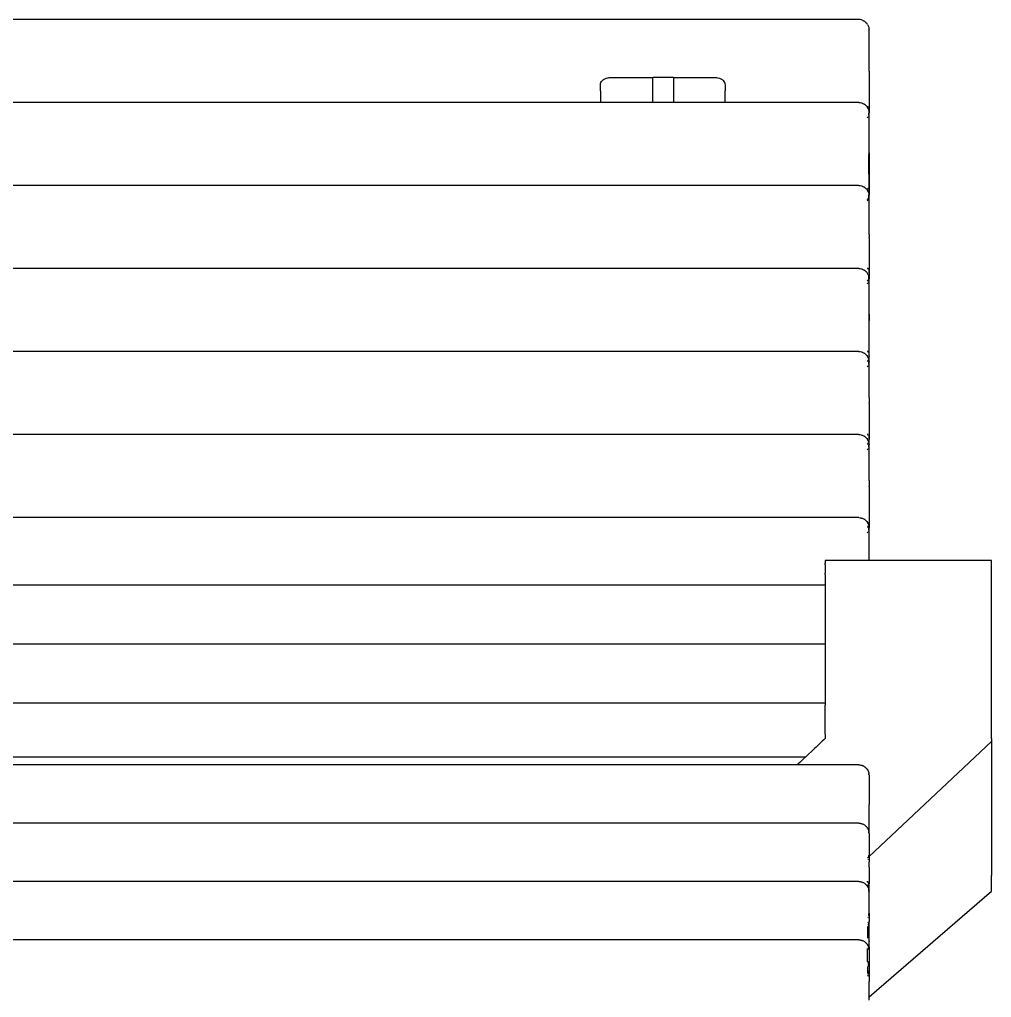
# Model space of a CAD drawing. Header units: inches. Extents: x 15 to 4613, y 7 to 3258.
# Drawn here: x 2853.2 to 3320.6, y 2152.5 to 2622.6 of the extents above; entities that cross this region are included whole.
import ezdxf

# ---------------------------------------------------------------- set-up
doc = ezdxf.new("R2010")
doc.units = ezdxf.units.IN
doc.header["$MEASUREMENT"] = 0

msp = doc.modelspace()

# ---------------------------------------------------------------- linework, layer by layer
for p, q in [((3256.73, 2622.61), (2666.73, 2622.61)), ((3257.42, 2622.58), (3256.73, 2622.61)), ((3258.08, 2622.43), (3257.42, 2622.58)), ((3258.69, 2622.2), (3258.08, 2622.43)), ((3258.69, 2622.2), (3259.04, 2622.04)), ((3259.67, 2621.67), (3259.04, 2622.04)), ((3260.18, 2621.22), (3259.67, 2621.67)), ((3260.18, 2621.22), (3260.57, 2620.8)), ((3260.99, 2620.23), (3260.57, 2620.8)), ((3260.99, 2620.23), (3261.26, 2619.65)), ((3261.26, 2619.61), (3261.26, 2619.65)), ((3261.26, 2619.61), (3261.28, 2619.56)), ((3261.28, 2619.56), (3261.54, 2618.99)), ((3261.54, 2618.99), (3261.68, 2618.13)), ((3261.68, 2618.13), (3261.73, 2617.63)), ((3261.73, 2597.98), (3261.73, 2617.63)), ((3261.71, 2597.83), (3261.73, 2597.98)), ((3261.71, 2597.83), (3261.73, 2597.67)), ((3261.73, 2597.67), (3261.73, 2578.34)), ((3132.5, 2591.27), (3132.56, 2591.81)), ((3132.5, 2588.42), (3132.5, 2591.27)), ((3132.56, 2591.81), (3132.75, 2592.35)), ((3132.75, 2592.35), (3133.05, 2592.86)), ((3133.05, 2592.86), (3133.46, 2593.33)), ((3133.46, 2593.33), (3133.97, 2593.75)), ((3133.97, 2593.75), (3134.58, 2594.11)), ((3134.58, 2594.11), (3135.23, 2594.39)), ((3135.23, 2594.39), (3135.96, 2594.6)), ((3135.96, 2594.6), (3136.22, 2594.65)), ((3136.22, 2594.65), (3136.72, 2594.73)), ((3136.72, 2594.73), (3137.5, 2594.77)), ((3137.5, 2594.77), (3157.7, 2594.77)), ((3167.7, 2594.77), (3157.7, 2594.77)), ((3157.7, 2591.92), (3157.7, 2594.77)), ((3157.7, 2585.51), (3157.7, 2591.92)), ((3167.7, 2594.77), (3187.5, 2594.77)), ((3167.7, 2594.77), (3167.7, 2591.92)), ((3167.7, 2591.92), (3167.7, 2585.51)), ((3187.5, 2594.77), (3188.28, 2594.73)), ((3188.28, 2594.73), (3188.78, 2594.65)), ((3188.78, 2594.65), (3189.05, 2594.6)), ((3189.05, 2594.6), (3189.77, 2594.39)), ((3189.77, 2594.39), (3190.42, 2594.11)), ((3190.42, 2594.11), (3191.04, 2593.75)), ((3191.04, 2593.75), (3191.55, 2593.33)), ((3191.55, 2593.33), (3191.96, 2592.86)), ((3191.96, 2592.86), (3192.26, 2592.35)), ((3192.26, 2592.35), (3192.44, 2591.81)), ((3192.44, 2591.81), (3192.5, 2591.27)), ((3192.5, 2591.27), (3192.5, 2588.42)), ((3132.5, 2588.42), (3132.5, 2582.72)), ((3157.7, 2584.53), (3157.7, 2585.51)), ((3167.7, 2585.51), (3167.7, 2584.53)), ((3192.5, 2582.72), (3192.5, 2588.42)), ((3132.5, 2582.72), (2790.55, 2582.72)), ((3157.7, 2582.73), (3132.5, 2582.72)), ((3157.7, 2583.38), (3157.7, 2584.53)), ((3157.7, 2582.73), (3157.7, 2583.38)), ((3167.7, 2582.72), (3157.7, 2582.73)), ((3167.7, 2584.53), (3167.7, 2583.38)), ((3167.7, 2583.38), (3167.7, 2582.72)), ((3192.5, 2582.72), (3167.7, 2582.72)), ((3256.73, 2582.72), (3192.5, 2582.72)), ((3256.73, 2582.72), (3257.44, 2582.68)), ((3257.44, 2582.68), (3258.08, 2582.54)), ((3258.08, 2582.54), (3258.13, 2582.52)), ((3258.13, 2582.52), (3258.69, 2582.31)), ((3258.69, 2582.31), (3258.8, 2582.26)), ((3259.04, 2582.15), (3258.8, 2582.26)), ((3259.04, 2582.15), (3259.43, 2581.92)), ((3259.67, 2581.78), (3259.43, 2581.92)), ((3259.67, 2581.78), (3260, 2581.49)), ((3260, 2581.49), (3260.18, 2581.33)), ((3260.5, 2580.97), (3260.18, 2581.33)), ((3260.57, 2580.9), (3260.5, 2580.97)), ((3260.57, 2580.9), (3260.93, 2580.42)), ((3260.99, 2580.94), (3260.93, 2581.02)), ((3260.99, 2580.94), (3261.26, 2580.36)), ((3260.99, 2580.34), (3260.93, 2580.42)), ((3260.99, 2580.34), (3261.03, 2580.26)), ((3261.19, 2579.91), (3261.03, 2580.26)), ((3261.26, 2579.75), (3261.19, 2579.91)), ((3261.26, 2580.32), (3261.26, 2580.36)), ((3261.26, 2579.75), (3261.27, 2579.71)), ((3261.27, 2579.71), (3261.28, 2579.67)), ((3261.28, 2579.67), (3261.52, 2579.13)), ((3261.54, 2579.7), (3261.52, 2579.73)), ((3261.52, 2579.13), (3261.54, 2579.1)), ((3261.52, 2576.64), (3261.54, 2576.66)), ((3261.54, 2579.7), (3261.68, 2578.85)), ((3261.54, 2579.1), (3261.68, 2578.24)), ((3261.54, 2576.66), (3261.68, 2577.52)), ((3261.68, 2578.85), (3261.73, 2578.34)), ((3261.68, 2578.24), (3261.71, 2577.88)), ((3261.68, 2577.52), (3261.71, 2577.88)), ((3261.71, 2577.88), (3261.73, 2578.03)), ((3261.71, 2577.88), (3261.73, 2577.73)), ((3261.73, 2578.34), (3261.73, 2578.03)), ((3261.73, 2558.69), (3261.73, 2577.73)), ((3260.99, 2575.43), (3260.93, 2575.36)), ((3260.99, 2575.43), (3261.22, 2575.96)), ((3261.26, 2576.01), (3261.22, 2575.96)), ((3261.26, 2576.05), (3261.26, 2576.01)), ((3261.7, 2558.39), (3261.68, 2558.28)), ((3261.68, 2558.28), (3261.68, 2558.24)), ((3261.68, 2558.24), (3261.68, 2558.19)), ((3261.68, 2558.19), (3261.7, 2558.08)), ((3261.68, 2557.88), (3261.7, 2558.08)), ((3261.68, 2557.59), (3261.68, 2557.88)), ((3261.68, 2557.59), (3261.68, 2557.27)), ((3261.73, 2539.05), (3261.68, 2557.27)), ((3261.71, 2558.54), (3261.7, 2558.39)), ((3261.7, 2558.39), (3261.71, 2558.24)), ((3261.7, 2558.08), (3261.71, 2558.24)), ((3261.7, 2558.08), (3261.71, 2557.93)), ((3261.71, 2558.54), (3261.73, 2558.69)), ((3261.71, 2558.54), (3261.73, 2558.39)), ((3261.71, 2558.24), (3261.73, 2558.39)), ((3261.71, 2558.24), (3261.73, 2558.09)), ((3261.71, 2557.93), (3261.73, 2558.09)), ((3261.71, 2557.93), (3261.73, 2557.78)), ((3261.73, 2557.78), (3261.73, 2539.05)), ((3256.73, 2542.82), (2666.73, 2542.82)), ((3256.73, 2542.82), (3257.44, 2542.78)), ((3257.44, 2542.78), (3258.08, 2542.64)), ((3258.08, 2542.64), (3258.13, 2542.62)), ((3258.13, 2542.62), (3258.69, 2542.4)), ((3258.69, 2542.4), (3258.8, 2542.35)), ((3259.04, 2542.24), (3258.8, 2542.35)), ((3259.04, 2542.24), (3259.43, 2542.01)), ((3259.67, 2541.87), (3259.43, 2542.01)), ((3259.67, 2541.87), (3260, 2541.58)), ((3260, 2541.58), (3260.18, 2541.42)), ((3260.5, 2541.07), (3260.18, 2541.42)), ((3260.57, 2541), (3260.5, 2541.07)), ((3260.57, 2541), (3260.93, 2540.51)), ((3260.99, 2541.65), (3260.93, 2541.73)), ((3260.99, 2540.43), (3260.93, 2540.51)), ((3260.99, 2541.65), (3261.26, 2541.07)), ((3261.26, 2539.85), (3260.99, 2540.43)), ((3261.26, 2541.03), (3261.26, 2541.07)), ((3261.26, 2539.85), (3261.27, 2539.81)), ((3261.27, 2539.81), (3261.28, 2539.76)), ((3261.28, 2539.76), (3261.52, 2539.22)), ((3261.54, 2540.42), (3261.52, 2540.44)), ((3261.52, 2539.22), (3261.54, 2539.19)), ((3261.54, 2540.42), (3261.68, 2539.56)), ((3261.54, 2539.19), (3261.68, 2538.34)), ((3261.68, 2539.56), (3261.73, 2539.05)), ((3261.68, 2538.34), (3261.73, 2538.74)), ((3261.73, 2539.05), (3261.73, 2538.74)), ((3261.73, 2538.74), (3261.73, 2538.14)), ((3260.99, 2536.14), (3260.93, 2536.07)), ((3260.99, 2535.53), (3260.93, 2535.45)), ((3260.99, 2536.14), (3261.03, 2536.21)), ((3260.99, 2535.53), (3261.22, 2536.07)), ((3261.03, 2536.21), (3261.16, 2536.54)), ((3261.16, 2536.54), (3261.19, 2536.57)), ((3261.19, 2536.57), (3261.22, 2536.67)), ((3261.26, 2536.72), (3261.22, 2536.67)), ((3261.26, 2536.11), (3261.22, 2536.07)), ((3261.26, 2536.76), (3261.26, 2536.72)), ((3261.26, 2536.15), (3261.26, 2536.11)), ((3261.52, 2537.35), (3261.54, 2537.38)), ((3261.54, 2536.77), (3261.52, 2536.74)), ((3261.54, 2537.38), (3261.68, 2538.23)), ((3261.54, 2536.77), (3261.68, 2537.63)), ((3261.68, 2538.28), (3261.68, 2538.34)), ((3261.68, 2538.23), (3261.68, 2538.28)), ((3261.68, 2538.23), (3261.71, 2537.98)), ((3261.68, 2537.63), (3261.71, 2537.98)), ((3261.71, 2537.98), (3261.73, 2538.14)), ((3261.73, 2537.83), (3261.71, 2537.98)), ((3261.73, 2519.4), (3261.73, 2537.83)), ((3261.71, 2519.25), (3261.73, 2519.4)), ((3261.71, 2519.25), (3261.73, 2519.1)), ((3261.71, 2518.03), (3261.73, 2518.18)), ((3261.73, 2517.88), (3261.71, 2518.03)), ((3261.73, 2519.1), (3261.73, 2518.18)), ((3261.73, 2517.88), (3261.73, 2500.56)), ((3256.73, 2502.91), (2666.73, 2502.91)), ((3256.73, 2502.91), (3257.42, 2502.88)), ((3257.42, 2502.88), (3258.08, 2502.73)), ((3258.08, 2502.73), (3258.13, 2502.71)), ((3258.13, 2502.71), (3258.69, 2502.5)), ((3258.69, 2502.5), (3258.8, 2502.45)), ((3259.04, 2502.34), (3258.8, 2502.45)), ((3259.04, 2502.34), (3259.43, 2502.11)), ((3259.67, 2501.97), (3259.43, 2502.11)), ((3259.67, 2501.97), (3260, 2501.68)), ((3260, 2501.68), (3260.18, 2501.52)), ((3260.5, 2501.16), (3260.18, 2501.52)), ((3260.57, 2501.1), (3260.5, 2501.16)), ((3260.57, 2501.1), (3260.93, 2500.61)), ((3260.93, 2503.23), (3260.99, 2503.16)), ((3260.99, 2503.16), (3261.26, 2502.55)), ((3261.26, 2502.55), (3261.27, 2502.53)), ((3261.52, 2501.95), (3261.54, 2501.92)), ((3261.54, 2501.92), (3261.68, 2501.07)), ((3261.68, 2501.07), (3261.73, 2500.56)), ((3260.99, 2500.53), (3260.93, 2500.61)), ((3260.99, 2496.85), (3260.93, 2496.78)), ((3261.26, 2499.95), (3260.99, 2500.53)), ((3260.99, 2496.85), (3261.22, 2497.38)), ((3260.99, 2495.63), (3261.22, 2496.16)), ((3261.26, 2497.43), (3261.22, 2497.38)), ((3261.26, 2496.21), (3261.22, 2496.16)), ((3261.26, 2499.95), (3261.27, 2499.9)), ((3261.26, 2497.47), (3261.26, 2497.43)), ((3261.26, 2496.25), (3261.26, 2496.21)), ((3261.27, 2499.9), (3261.52, 2499.32)), ((3261.52, 2499.32), (3261.54, 2499.29)), ((3261.52, 2498.06), (3261.54, 2498.09)), ((3261.54, 2496.87), (3261.52, 2496.84)), ((3261.54, 2499.29), (3261.62, 2498.77)), ((3261.54, 2498.09), (3261.62, 2498.61)), ((3261.54, 2496.87), (3261.68, 2497.72)), ((3261.6, 2498.68), (3261.62, 2498.77)), ((3261.6, 2498.68), (3261.62, 2498.61)), ((3261.62, 2498.77), (3261.68, 2498.95)), ((3261.62, 2498.77), (3261.68, 2498.43)), ((3261.68, 2498.95), (3261.73, 2499.45)), ((3261.68, 2498.43), (3261.71, 2498.08)), ((3261.68, 2497.72), (3261.71, 2498.08)), ((3261.71, 2498.08), (3261.73, 2498.23)), ((3261.71, 2498.08), (3261.73, 2497.92)), ((3261.73, 2500.56), (3261.73, 2499.45)), ((3261.73, 2499.45), (3261.73, 2498.23)), ((3261.73, 2478.28), (3261.73, 2498.23)), ((3261.73, 2480.91), (3261.73, 2497.92)), ((3260.99, 2495.63), (3260.93, 2495.55)), ((3261.73, 2480.91), (3261.71, 2480.76)), ((3261.71, 2480.76), (3261.73, 2480.61)), ((3261.71, 2478.13), (3261.73, 2478.28)), ((3261.71, 2478.13), (3261.73, 2477.97)), ((3261.73, 2480.61), (3261.73, 2478.28)), ((3261.73, 2460.96), (3261.73, 2477.97)), ((3260.93, 2463.33), (3260.99, 2463.26)), ((3260.99, 2463.26), (3261.26, 2462.65)), ((3256.73, 2463.01), (2666.73, 2463.01)), ((3256.73, 2463.01), (3257.44, 2462.97)), ((3257.44, 2462.97), (3258.08, 2462.83)), ((3258.08, 2462.83), (3258.13, 2462.81)), ((3258.13, 2462.81), (3258.69, 2462.59)), ((3258.69, 2462.59), (3258.8, 2462.54)), ((3259.04, 2462.43), (3258.8, 2462.54)), ((3259.04, 2462.43), (3259.43, 2462.2)), ((3259.67, 2462.06), (3259.43, 2462.2)), ((3259.67, 2462.06), (3260, 2461.77)), ((3260, 2461.77), (3260.18, 2461.61)), ((3260.5, 2461.26), (3260.18, 2461.61)), ((3260.57, 2461.19), (3260.5, 2461.26)), ((3260.57, 2461.19), (3260.93, 2460.7)), ((3260.99, 2460.62), (3260.93, 2460.7)), ((3261.26, 2460.04), (3260.99, 2460.62)), ((3261.26, 2458.95), (3260.99, 2458.36)), ((3261.26, 2462.65), (3261.27, 2462.63)), ((3261.26, 2460.04), (3261.27, 2460)), ((3261.26, 2458.95), (3261.27, 2458.99)), ((3261.27, 2460), (3261.52, 2459.41)), ((3261.52, 2462.05), (3261.54, 2462.02)), ((3261.52, 2459.57), (3261.54, 2459.6)), ((3261.52, 2459.41), (3261.54, 2459.39)), ((3261.54, 2462.02), (3261.68, 2461.16)), ((3261.54, 2459.6), (3261.68, 2460.46)), ((3261.54, 2459.39), (3261.68, 2458.53)), ((3261.68, 2461.16), (3261.71, 2460.81)), ((3261.71, 2460.81), (3261.68, 2460.46)), ((3261.73, 2460.96), (3261.71, 2460.81)), ((3261.71, 2460.81), (3261.73, 2460.65)), ((3261.73, 2458.33), (3261.73, 2460.65)), ((3260.99, 2458.36), (3260.93, 2458.28)), ((3260.99, 2455.72), (3260.93, 2455.64)), ((3260.99, 2455.72), (3261.22, 2456.26)), ((3261.26, 2456.31), (3261.22, 2456.26)), ((3261.26, 2456.34), (3261.26, 2456.31)), ((3261.54, 2456.96), (3261.52, 2456.93)), ((3261.54, 2456.96), (3261.68, 2457.82)), ((3261.68, 2458.53), (3261.71, 2458.17)), ((3261.68, 2457.82), (3261.71, 2458.17)), ((3261.71, 2458.17), (3261.73, 2458.33)), ((3261.71, 2458.17), (3261.73, 2458.02)), ((3261.73, 2441.01), (3261.73, 2458.02)), ((3261.71, 2440.86), (3261.73, 2441.01)), ((3261.71, 2440.86), (3261.73, 2440.7)), ((3261.73, 2440.7), (3261.73, 2438.37)), ((3261.71, 2438.22), (3261.73, 2438.37)), ((3261.73, 2438.07), (3261.71, 2438.22)), ((3261.73, 2438.07), (3261.73, 2421.06)), ((3256.73, 2423.1), (2666.73, 2423.1)), ((3256.73, 2423.1), (3257.42, 2423.07)), ((3257.42, 2423.07), (3258.08, 2422.92)), ((3258.08, 2422.92), (3258.13, 2422.9)), ((3258.13, 2422.9), (3258.69, 2422.69)), ((3258.69, 2422.69), (3258.8, 2422.64)), ((3259.04, 2422.53), (3258.8, 2422.64)), ((3259.04, 2422.53), (3259.43, 2422.3)), ((3259.67, 2422.16), (3259.43, 2422.3)), ((3259.67, 2422.16), (3260, 2421.87)), ((3260, 2421.87), (3260.18, 2421.71)), ((3260.5, 2421.35), (3260.18, 2421.71)), ((3260.57, 2421.29), (3260.5, 2421.35)), ((3260.57, 2421.29), (3260.93, 2420.8)), ((3260.93, 2423.42), (3260.99, 2423.35)), ((3260.99, 2423.35), (3261.26, 2422.74)), ((3261.26, 2422.74), (3261.27, 2422.72)), ((3261.52, 2422.14), (3261.54, 2422.12)), ((3261.54, 2422.12), (3261.68, 2421.26)), ((3261.68, 2421.26), (3261.71, 2420.9)), ((3261.73, 2421.06), (3261.71, 2420.9)), ((3260.99, 2420.72), (3260.93, 2420.8)), ((3260.99, 2418.45), (3260.93, 2418.37)), ((3261.26, 2420.14), (3260.99, 2420.72)), ((3261.26, 2419.05), (3260.99, 2418.45)), ((3260.99, 2415.82), (3261.22, 2416.35)), ((3261.26, 2416.4), (3261.22, 2416.35)), ((3261.26, 2420.14), (3261.27, 2420.09)), ((3261.26, 2419.05), (3261.27, 2419.09)), ((3261.26, 2416.44), (3261.26, 2416.4)), ((3261.27, 2420.09), (3261.52, 2419.51)), ((3261.52, 2419.66), (3261.54, 2419.69)), ((3261.52, 2419.51), (3261.54, 2419.48)), ((3261.54, 2417.06), (3261.52, 2417.03)), ((3261.54, 2419.69), (3261.68, 2420.56)), ((3261.54, 2419.48), (3261.68, 2418.62)), ((3261.54, 2417.06), (3261.68, 2417.92)), ((3261.71, 2420.9), (3261.68, 2420.56)), ((3261.68, 2418.62), (3261.71, 2418.27)), ((3261.68, 2417.92), (3261.71, 2418.27)), ((3261.71, 2420.9), (3261.73, 2420.75)), ((3261.71, 2418.27), (3261.73, 2418.42)), ((3261.71, 2418.27), (3261.73, 2418.11)), ((3261.73, 2418.42), (3261.73, 2420.75)), ((3261.73, 2401.1), (3261.73, 2418.11)), ((3260.99, 2415.82), (3260.93, 2415.74)), ((3261.71, 2400.95), (3261.73, 2401.1)), ((3261.71, 2400.95), (3261.73, 2400.8)), ((3261.71, 2398.32), (3261.73, 2398.47)), ((3261.73, 2398.16), (3261.71, 2398.32)), ((3261.73, 2400.8), (3261.73, 2398.47)), ((3261.73, 2398.16), (3261.73, 2381.15)), ((3256.73, 2383.19), (2666.73, 2383.19)), ((3256.73, 2383.19), (3257.42, 2383.16)), ((3257.42, 2383.16), (3258.08, 2383.02)), ((3258.08, 2383.02), (3258.13, 2383)), ((3258.13, 2383), (3258.69, 2382.79)), ((3258.69, 2382.79), (3258.8, 2382.73)), ((3259.04, 2382.62), (3258.8, 2382.73)), ((3259.04, 2382.62), (3259.43, 2382.39)), ((3259.67, 2382.25), (3259.43, 2382.39)), ((3259.67, 2382.25), (3260, 2381.96)), ((3260, 2381.96), (3260.18, 2381.8)), ((3260.5, 2381.45), (3260.18, 2381.8)), ((3260.57, 2381.38), (3260.5, 2381.45)), ((3260.57, 2381.38), (3260.93, 2380.89)), ((3260.99, 2380.81), (3260.93, 2380.89)), ((3261.26, 2380.23), (3260.99, 2380.81)), ((3261.26, 2379.14), (3260.99, 2378.55)), ((3261.26, 2380.23), (3261.26, 2380.19)), ((3261.26, 2380.19), (3261.52, 2379.6)), ((3261.26, 2379.14), (3261.27, 2379.18)), ((3261.52, 2379.76), (3261.54, 2379.79)), ((3261.52, 2379.6), (3261.54, 2379.58)), ((3261.54, 2379.79), (3261.68, 2380.65)), ((3261.54, 2379.58), (3261.68, 2378.72)), ((3261.73, 2381.15), (3261.68, 2380.65)), ((3261.68, 2378.72), (3261.71, 2378.36)), ((3261.73, 2381.15), (3261.73, 2378.52)), ((3260.99, 2378.55), (3260.93, 2378.47)), ((3260.99, 2375.92), (3260.93, 2375.83)), ((3260.99, 2375.92), (3261.22, 2376.45)), ((3261.26, 2376.5), (3261.22, 2376.45)), ((3261.26, 2376.53), (3261.26, 2376.5)), ((3261.54, 2377.15), (3261.52, 2377.12)), ((3261.54, 2377.15), (3261.68, 2378.01)), ((3261.68, 2378.01), (3261.71, 2378.36)), ((3261.71, 2378.36), (3261.73, 2378.52)), ((3261.71, 2378.36), (3261.73, 2378.21)), ((3261.73, 2362.58), (3261.73, 2378.21)), ((3256.73, 2362.58), (3240.57, 2362.58)), ((3240.57, 2362.58), (3240.57, 2361.77)), ((3240.57, 2361.77), (3240.57, 2361.22)), ((3240.57, 2360.62), (3240.57, 2361.22)), ((3240.57, 2360.62), (3240.57, 2359.97)), ((3240.57, 2359.97), (3240.57, 2359.81)), ((3257.44, 2362.58), (3256.73, 2362.58)), ((3258.13, 2362.58), (3257.44, 2362.58)), ((3258.8, 2362.58), (3258.13, 2362.58)), ((3259.43, 2362.58), (3258.8, 2362.58)), ((3260, 2362.58), (3259.43, 2362.58)), ((3260.5, 2362.58), (3260, 2362.58)), ((3260.93, 2362.58), (3260.5, 2362.58)), ((3261.27, 2362.58), (3260.93, 2362.58)), ((3261.52, 2362.58), (3261.27, 2362.58)), ((3261.68, 2362.58), (3261.52, 2362.58)), ((3261.73, 2362.58), (3261.68, 2362.58)), ((3320.57, 2362.58), (3261.73, 2362.58)), ((3320.57, 2359.81), (3320.57, 2362.58)), ((3240.57, 2359.81), (3240.57, 2359.28)), ((3240.57, 2359.28), (3240.57, 2358.58)), ((3240.57, 2358.58), (3240.57, 2357.86)), ((3240.57, 2357.86), (3240.57, 2357.16)), ((3240.57, 2357.16), (3240.57, 2356.47)), ((3240.57, 2355.83), (3240.57, 2356.47)), ((3240.57, 2355.83), (3240.57, 2355.23)), ((3240.57, 2355.23), (3240.57, 2354.69)), ((3320.57, 2293.01), (3320.57, 2359.81)), ((3240.57, 2350.68), (2666.73, 2350.68)), ((3240.57, 2354.69), (3240.57, 2350.68)), ((3240.57, 2350.68), (3240.57, 2350.53)), ((3240.57, 2350.53), (3240.57, 2350.31)), ((3240.57, 2350.31), (3240.57, 2349.99)), ((3240.57, 2349.99), (3240.57, 2335.8)), ((3240.57, 2335.8), (3240.57, 2335.4)), ((3240.57, 2335.4), (3240.57, 2334.92)), ((3240.57, 2334.92), (3240.57, 2334.36)), ((3240.57, 2334.36), (3240.57, 2333.75)), ((3240.57, 2333.75), (3240.57, 2333.09)), ((3240.57, 2333.09), (3240.57, 2332.4)), ((3240.57, 2332.4), (3240.57, 2331.69)), ((3240.57, 2331.69), (3240.57, 2330.98)), ((3240.57, 2330.98), (3240.57, 2330.28)), ((3240.57, 2330.28), (3240.57, 2329.6)), ((3240.57, 2329.6), (3240.57, 2328.96)), ((3240.57, 2328.96), (3240.57, 2322.3)), ((3240.57, 2322.3), (2666.73, 2322.3)), ((3240.57, 2322.3), (3240.57, 2322.16)), ((3240.57, 2322.16), (3240.57, 2321.93)), ((3240.57, 2321.93), (3240.57, 2321.62)), ((3240.57, 2321.62), (3240.57, 2307.43)), ((3240.57, 2307.43), (3240.57, 2307.02)), ((3240.57, 2307.02), (3240.57, 2306.54)), ((3240.57, 2306.54), (3240.57, 2305.99)), ((3240.57, 2305.99), (3240.57, 2305.37)), ((3240.57, 2305.37), (3240.57, 2304.72)), ((3240.57, 2304.72), (3240.57, 2304.03)), ((3240.57, 2304.03), (3240.57, 2303.32)), ((3240.57, 2303.32), (3240.57, 2302.6)), ((3240.57, 2302.6), (3240.57, 2301.9)), ((3240.57, 2301.9), (3240.57, 2301.22)), ((3240.57, 2301.22), (3240.57, 2300.58)), ((3240.57, 2300.58), (3240.57, 2293.93)), ((3240.57, 2293.93), (2666.73, 2293.93)), ((3240.57, 2293.93), (3240.57, 2293.78)), ((3240.57, 2293.78), (3240.57, 2293.56)), ((3240.57, 2293.56), (3240.57, 2293.24)), ((3240.57, 2293.24), (3240.57, 2293.01)), ((3240.57, 2279.05), (3240.57, 2293.01)), ((3320.57, 2276.94), (3320.57, 2293.01)), ((3239.2, 2275.65), (3238.44, 2274.94)), ((3239.93, 2276.34), (3239.2, 2275.65)), ((3240.57, 2276.94), (3239.93, 2276.34)), ((3240.57, 2279.05), (3240.57, 2278.65)), ((3240.57, 2278.65), (3240.57, 2278.16)), ((3240.57, 2278.16), (3240.57, 2277.61)), ((3240.57, 2277.61), (3240.57, 2277)), ((3240.57, 2277), (3240.57, 2276.94)), ((3320.57, 2275.57), (3261.73, 2220.28)), ((3320.57, 2276.94), (3320.57, 2275.57)), ((3320.57, 2275.57), (3320.57, 2211.11)), ((3235.53, 2272.21), (3231.16, 2268.1)), ((3236.22, 2272.85), (3235.53, 2272.21)), ((3236.94, 2273.52), (3236.22, 2272.85)), ((3237.68, 2274.23), (3236.94, 2273.52)), ((3238.44, 2274.94), (3237.68, 2274.23)), ((3231.16, 2268.1), (2666.73, 2268.1)), ((3229.01, 2266.08), (3228.37, 2265.47)), ((3229.59, 2266.62), (3229.01, 2266.08)), ((3230.09, 2267.09), (3229.59, 2266.62)), ((3230.5, 2267.48), (3230.09, 2267.09)), ((3230.82, 2267.78), (3230.5, 2267.48)), ((3231.04, 2267.99), (3230.82, 2267.78)), ((3231.16, 2268.1), (3231.04, 2267.99)), ((3227.18, 2264.36), (2666.73, 2264.36)), ((3227.67, 2264.82), (3227.18, 2264.36)), ((3256.73, 2264.36), (3227.18, 2264.36)), ((3228.37, 2265.47), (3227.67, 2264.82)), ((3256.73, 2264.36), (3257.27, 2264.32)), ((3257.27, 2264.32), (3257.79, 2264.24)), ((3257.79, 2264.24), (3258.27, 2264.12)), ((3258.27, 2264.12), (3258.69, 2263.94)), ((3259.23, 2263.67), (3258.69, 2263.94)), ((3259.23, 2263.67), (3259.67, 2263.41)), ((3259.67, 2263.41), (3259.99, 2263.1)), ((3260.18, 2262.92), (3259.99, 2263.1)), ((3260.18, 2262.92), (3260.57, 2262.56)), ((3260.57, 2262.56), (3260.8, 2262.17)), ((3260.8, 2262.17), (3260.99, 2261.9)), ((3260.99, 2261.9), (3261.26, 2261.47)), ((3261.26, 2261.47), (3261.54, 2260.68)), ((3261.54, 2260.68), (3261.52, 2260.58)), ((3261.53, 2260.54), (3261.52, 2260.58)), ((3261.59, 2260.33), (3261.53, 2260.54)), ((3261.59, 2260.33), (3261.68, 2259.98)), ((3261.68, 2259.72), (3261.68, 2259.98)), ((3261.68, 2259.72), (3261.73, 2259.36)), ((3261.73, 2259.36), (3261.73, 2245.33)), ((3261.73, 2235.13), (3261.73, 2245.33)), ((3256.73, 2236.3), (2666.73, 2236.3)), ((3256.73, 2236.3), (3257.27, 2236.27)), ((3257.27, 2236.27), (3257.44, 2236.25)), ((3257.44, 2236.25), (3257.79, 2236.19)), ((3257.79, 2236.19), (3258.13, 2236.1)), ((3258.27, 2236.06), (3258.13, 2236.1)), ((3258.27, 2236.06), (3258.69, 2235.89)), ((3258.69, 2235.89), (3258.8, 2235.83)), ((3259.23, 2235.62), (3258.8, 2235.83)), ((3259.23, 2235.62), (3259.43, 2235.5)), ((3259.67, 2235.35), (3259.43, 2235.5)), ((3259.67, 2235.35), (3259.99, 2235.05)), ((3260.18, 2234.87), (3259.99, 2235.05)), ((3260.18, 2234.87), (3260.5, 2234.57)), ((3260.57, 2234.51), (3260.5, 2234.57)), ((3260.57, 2234.51), (3260.8, 2234.12)), ((3260.8, 2234.12), (3260.93, 2233.95)), ((3260.93, 2233.95), (3260.95, 2233.89)), ((3260.95, 2233.89), (3260.99, 2233.85)), ((3260.99, 2233.85), (3261.01, 2233.79)), ((3261.01, 2233.79), (3261.11, 2233.66)), ((3261.11, 2233.66), (3261.26, 2233.42)), ((3261.26, 2233.42), (3261.27, 2233.37)), ((3261.27, 2233.37), (3261.54, 2232.63)), ((3261.73, 2231.31), (3261.73, 2235.13)), ((3261.54, 2232.63), (3261.52, 2232.53)), ((3261.53, 2232.49), (3261.52, 2232.53)), ((3261.59, 2232.27), (3261.53, 2232.49)), ((3261.59, 2232.27), (3261.68, 2231.92)), ((3261.68, 2231.67), (3261.68, 2231.92)), ((3261.68, 2231.67), (3261.73, 2231.31)), ((3261.73, 2231.31), (3261.73, 2221.64)), ((3261.14, 2219.72), (3260.97, 2219.56)), ((3261.26, 2218.99), (3261.11, 2218.75)), ((3261.27, 2219.85), (3261.14, 2219.72)), ((3261.26, 2218.99), (3261.27, 2219.04)), ((3261.59, 2220.14), (3261.52, 2220.09)), ((3261.52, 2219.88), (3261.53, 2219.92)), ((3261.52, 2219.88), (3261.54, 2219.78)), ((3261.52, 2219.74), (3261.54, 2219.78)), ((3261.53, 2219.92), (3261.59, 2220.14)), ((3261.59, 2220.14), (3261.61, 2220.17)), ((3261.61, 2220.17), (3261.68, 2220.49)), ((3261.68, 2220.23), (3261.61, 2220.17)), ((3261.73, 2221.1), (3261.68, 2220.74)), ((3261.68, 2220.49), (3261.68, 2220.74)), ((3261.73, 2220.28), (3261.68, 2220.23)), ((3261.73, 2221.64), (3261.73, 2221.1)), ((3261.73, 2221.1), (3261.73, 2220.28)), ((3261.73, 2220.28), (3261.73, 2217.65)), ((3261.71, 2217.46), (3261.73, 2217.65)), ((3261.73, 2217.28), (3261.71, 2217.46)), ((3261.73, 2215.23), (3261.73, 2217.28)), ((3261.73, 2215.23), (3261.73, 2211.11)), ((3261.73, 2211.11), (3261.73, 2208.07)), ((3320.57, 2203.54), (3320.57, 2211.11)), ((3256.73, 2208.25), (2666.73, 2208.25)), ((3256.73, 2208.25), (3257.27, 2208.22)), ((3257.27, 2208.22), (3257.44, 2208.19)), ((3257.44, 2208.19), (3257.79, 2208.14)), ((3257.79, 2208.14), (3258.13, 2208.05)), ((3258.27, 2208.01), (3258.13, 2208.05)), ((3258.27, 2208.01), (3258.69, 2207.84)), ((3258.69, 2207.84), (3258.8, 2207.78)), ((3259.23, 2207.57), (3258.8, 2207.78)), ((3259.23, 2207.57), (3259.43, 2207.44)), ((3259.67, 2207.3), (3259.43, 2207.44)), ((3259.67, 2207.3), (3260, 2206.99)), ((3260.18, 2206.82), (3260, 2206.99)), ((3260.18, 2206.82), (3260.5, 2206.52)), ((3260.57, 2206.46), (3260.5, 2206.52)), ((3260.57, 2206.46), (3260.8, 2206.07)), ((3260.8, 2206.07), (3260.93, 2205.89)), ((3260.93, 2208.28), (3260.93, 2208.43)), ((3260.98, 2208.23), (3260.93, 2208.28)), ((3260.93, 2206.41), (3260.93, 2206.58)), ((3260.93, 2206.41), (3260.99, 2206.35)), ((3260.93, 2205.89), (3260.95, 2205.84)), ((3260.99, 2205.8), (3260.95, 2205.84)), ((3261.26, 2207.76), (3260.98, 2208.23)), ((3260.99, 2206.3), (3260.99, 2206.35)), ((3260.99, 2206.3), (3261.03, 2206.24)), ((3260.99, 2205.8), (3261.02, 2205.74)), ((3261.04, 2205.72), (3261.02, 2205.74)), ((3261.03, 2206.24), (3261.12, 2206.09)), ((3261.08, 2205.66), (3261.04, 2205.72)), ((3261.12, 2205.73), (3261.08, 2205.66)), ((3261.11, 2205.61), (3261.08, 2205.66)), ((3261.11, 2205.61), (3261.26, 2205.36)), ((3261.12, 2206.09), (3261.21, 2206.01)), ((3261.15, 2205.78), (3261.12, 2205.73)), ((3261.18, 2205.84), (3261.15, 2205.78)), ((3261.17, 2205.87), (3261.23, 2205.92)), ((3261.17, 2205.87), (3261.18, 2205.84)), ((3261.21, 2206.01), (3261.26, 2205.96)), ((3261.23, 2205.92), (3261.26, 2205.96)), ((3261.27, 2207.73), (3261.26, 2207.76)), ((3261.27, 2206.02), (3261.26, 2205.96)), ((3261.26, 2205.96), (3261.27, 2205.92)), ((3261.27, 2205.92), (3261.26, 2205.87)), ((3261.26, 2205.36), (3261.27, 2205.31)), ((3261.27, 2205.31), (3261.52, 2204.61)), ((3261.52, 2206.98), (3261.65, 2207.28)), ((3261.52, 2206.93), (3261.52, 2206.98)), ((3261.54, 2206.9), (3261.52, 2206.93)), ((3261.52, 2206.85), (3261.54, 2206.9)), ((3261.52, 2206.78), (3261.52, 2206.85)), ((3261.52, 2206.78), (3261.54, 2206.71)), ((3261.54, 2206.71), (3261.52, 2206.67)), ((3261.66, 2206.39), (3261.52, 2206.67)), ((3261.52, 2205.16), (3261.54, 2205.13)), ((3261.53, 2205.06), (3261.52, 2205.02)), ((3261.53, 2204.98), (3261.52, 2205.02)), ((3261.54, 2205.13), (3261.53, 2205.06)), ((3261.59, 2204.75), (3261.53, 2204.98)), ((3261.68, 2204.41), (3261.59, 2204.75)), ((3261.65, 2207.28), (3261.68, 2207.4)), ((3261.66, 2206.39), (3261.68, 2206.32)), ((3261.68, 2207.43), (3261.73, 2208.07)), ((3261.68, 2207.4), (3261.68, 2207.43)), ((3261.73, 2205.65), (3261.68, 2206.32)), ((3261.73, 2208.07), (3261.73, 2207.08)), ((3261.73, 2205.65), (3261.73, 2207.08)), ((3261.73, 2203.8), (3261.73, 2205.65)), ((3261.54, 2204.58), (3261.52, 2204.61)), ((3261.54, 2204.58), (3261.52, 2204.51)), ((3261.52, 2204.51), (3261.52, 2204.48)), ((3261.53, 2204.44), (3261.52, 2204.48)), ((3261.59, 2204.22), (3261.53, 2204.44)), ((3261.68, 2203.87), (3261.59, 2204.22)), ((3261.68, 2204.16), (3261.68, 2204.41)), ((3261.68, 2204.16), (3261.73, 2203.8)), ((3261.68, 2203.61), (3261.68, 2203.87)), ((3261.68, 2203.61), (3261.68, 2203.54)), ((3261.68, 2203.54), (3261.73, 2203.26)), ((3261.73, 2203.54), (3261.73, 2203.8)), ((3261.73, 2152.81), (3320.57, 2203.54)), ((3261.73, 2203.26), (3261.73, 2203.54)), ((3261.73, 2198.49), (3261.73, 2203.26)), ((3261.73, 2196.07), (3261.73, 2198.49)), ((3261.73, 2193.05), (3261.73, 2196.07)), ((3261.22, 2190.88), (3261.11, 2190.7)), ((3261.26, 2190.94), (3261.22, 2190.88)), ((3261.26, 2190.94), (3261.27, 2190.99)), ((3261.52, 2191.83), (3261.53, 2191.87)), ((3261.52, 2191.83), (3261.54, 2191.73)), ((3261.52, 2191.69), (3261.54, 2191.73)), ((3261.53, 2191.87), (3261.59, 2192.08)), ((3261.59, 2192.08), (3261.68, 2192.43)), ((3261.73, 2193.05), (3261.68, 2192.69)), ((3261.68, 2192.43), (3261.68, 2192.69)), ((3261.73, 2193.05), (3261.73, 2189.61)), ((3261.26, 2186.81), (3260.93, 2186.28)), ((3260.93, 2186.28), (3260.93, 2181.03)), ((3261.26, 2188.6), (3261.16, 2188.77)), ((3261.27, 2188.57), (3261.26, 2188.6)), ((3261.27, 2186.86), (3261.26, 2186.81)), ((3261.52, 2187.82), (3261.68, 2188.25)), ((3261.52, 2187.78), (3261.52, 2187.82)), ((3261.54, 2187.74), (3261.52, 2187.78)), ((3261.52, 2187.7), (3261.54, 2187.74)), ((3261.52, 2187.63), (3261.52, 2187.7)), ((3261.52, 2187.59), (3261.52, 2187.63)), ((3261.68, 2187.17), (3261.52, 2187.59)), ((3261.68, 2188.25), (3261.73, 2188.92)), ((3261.73, 2186.5), (3261.68, 2187.17)), ((3261.73, 2189.61), (3261.71, 2189.47)), ((3261.71, 2189.47), (3261.73, 2189.23)), ((3261.73, 2189.23), (3261.73, 2188.92)), ((3261.73, 2186.5), (3261.73, 2188.92)), ((3261.73, 2179.66), (3261.73, 2186.5)), ((3256.73, 2180.2), (2666.73, 2180.2)), ((3256.73, 2180.2), (3257.27, 2180.17)), ((3257.27, 2180.17), (3257.44, 2180.14)), ((3257.44, 2180.14), (3257.79, 2180.09)), ((3257.79, 2180.09), (3258.13, 2179.99)), ((3258.27, 2179.96), (3258.13, 2179.99)), ((3258.27, 2179.96), (3258.69, 2179.79)), ((3258.69, 2179.79), (3258.8, 2179.73)), ((3259.23, 2179.52), (3258.8, 2179.73)), ((3259.23, 2179.52), (3259.43, 2179.39)), ((3259.67, 2179.25), (3259.43, 2179.39)), ((3259.67, 2179.25), (3259.99, 2178.94)), ((3260.18, 2178.76), (3259.99, 2178.94)), ((3260.18, 2178.76), (3260.5, 2178.46)), ((3260.57, 2178.4), (3260.5, 2178.46)), ((3260.57, 2178.4), (3260.8, 2178.01)), ((3260.8, 2178.01), (3260.93, 2177.84)), ((3260.95, 2178.05), (3260.93, 2178.08)), ((3260.93, 2178.02), (3260.95, 2178.05)), ((3260.93, 2178.02), (3260.97, 2177.97)), ((3260.95, 2177.79), (3260.93, 2177.84)), ((3260.99, 2177.75), (3260.95, 2177.79)), ((3260.97, 2177.97), (3260.99, 2177.97)), ((3260.99, 2177.97), (3261.02, 2177.88)), ((3260.99, 2177.75), (3261.01, 2177.69)), ((3261.01, 2177.69), (3261.04, 2177.67)), ((3261.02, 2177.88), (3261.07, 2177.84)), ((3261.04, 2177.67), (3261.1, 2177.56)), ((3261.07, 2177.84), (3261.09, 2177.79)), ((3261.09, 2177.79), (3261.16, 2177.67)), ((3261.15, 2177.49), (3261.1, 2177.56)), ((3261.15, 2177.49), (3261.24, 2177.33)), ((3261.16, 2177.67), (3261.19, 2177.63)), ((3261.19, 2177.63), (3261.26, 2177.53)), ((3261.24, 2177.33), (3261.26, 2177.31)), ((3261.26, 2177.53), (3261.27, 2177.48)), ((3261.26, 2177.31), (3261.27, 2177.26)), ((3261.27, 2177.26), (3261.52, 2176.56)), ((3261.52, 2176.78), (3261.54, 2176.75)), ((3261.54, 2176.75), (3261.52, 2176.64)), ((3261.52, 2176.56), (3261.52, 2176.64)), ((3261.52, 2176.56), (3261.54, 2176.53)), ((3261.54, 2176.53), (3261.53, 2176.48)), ((3261.54, 2176.53), (3261.56, 2176.49)), ((3261.73, 2179.66), (3261.71, 2179.43)), ((3261.71, 2179.43), (3261.73, 2179.34)), ((3261.71, 2179.13), (3261.73, 2179.34)), ((3261.71, 2179.13), (3261.73, 2179.02)), ((3261.73, 2176.92), (3261.73, 2179.02)), ((3261.73, 2176.92), (3261.73, 2175.42)), ((3260.93, 2169.98), (3260.93, 2176)), ((3261.53, 2176.48), (3261.52, 2176.42)), ((3261.53, 2176.39), (3261.52, 2176.42)), ((3261.59, 2176.17), (3261.53, 2176.39)), ((3261.56, 2176.49), (3261.55, 2176.46)), ((3261.55, 2176.46), (3261.59, 2176.38)), ((3261.59, 2176.38), (3261.68, 2176.04)), ((3261.59, 2176.17), (3261.66, 2175.91)), ((3261.66, 2175.91), (3261.68, 2176.04)), ((3261.66, 2175.87), (3261.66, 2175.91)), ((3261.68, 2175.82), (3261.66, 2175.87)), ((3261.68, 2175.79), (3261.68, 2175.82)), ((3261.68, 2175.79), (3261.68, 2175.74)), ((3261.68, 2175.74), (3261.73, 2175.42)), ((3261.68, 2175.56), (3261.68, 2175.74)), ((3261.68, 2175.56), (3261.73, 2175.2)), ((3261.73, 2175.42), (3261.73, 2175.2)), ((3261.73, 2175.2), (3261.73, 2169.76)), ((3261.26, 2169.45), (3260.93, 2169.98)), ((3261.26, 2167.66), (3260.93, 2167.13)), ((3260.93, 2167.13), (3260.93, 2164.1)), ((3261.27, 2169.4), (3261.26, 2169.45)), ((3261.27, 2167.71), (3261.26, 2167.66)), ((3261.52, 2168.67), (3261.68, 2169.09)), ((3261.52, 2168.63), (3261.52, 2168.67)), ((3261.52, 2168.56), (3261.52, 2168.63)), ((3261.52, 2168.56), (3261.54, 2168.52)), ((3261.54, 2168.52), (3261.52, 2168.48)), ((3261.52, 2168.44), (3261.52, 2168.48)), ((3261.68, 2168.01), (3261.52, 2168.44)), ((3261.68, 2169.09), (3261.73, 2169.76)), ((3261.73, 2167.35), (3261.68, 2168.01)), ((3261.73, 2169.76), (3261.73, 2167.35)), ((3261.73, 2167.35), (3261.73, 2165.47)), ((3260.99, 2162.93), (3260.96, 2162.9)), ((3260.99, 2162.93), (3261.01, 2162.98)), ((3261.09, 2163.05), (3261.01, 2162.98)), ((3261.26, 2162.89), (3261.11, 2162.64)), ((3261.16, 2163.21), (3261.14, 2163.18)), ((3261.26, 2163.37), (3261.16, 2163.21)), ((3261.26, 2163.37), (3261.27, 2163.42)), ((3261.26, 2162.89), (3261.27, 2162.94)), ((3261.54, 2164.33), (3261.52, 2164.29)), ((3261.52, 2164.26), (3261.52, 2164.29)), ((3261.52, 2164.26), (3261.54, 2164.15)), ((3261.52, 2164.11), (3261.54, 2164.15)), ((3261.52, 2163.78), (3261.53, 2163.81)), ((3261.52, 2163.78), (3261.54, 2163.67)), ((3261.52, 2163.64), (3261.54, 2163.67)), ((3261.53, 2163.81), (3261.59, 2164.03)), ((3261.54, 2164.33), (3261.6, 2164.46)), ((3261.59, 2164.52), (3261.68, 2164.86)), ((3261.6, 2164.46), (3261.59, 2164.52)), ((3261.59, 2164.03), (3261.68, 2164.38)), ((3261.73, 2165.47), (3261.68, 2165.11)), ((3261.68, 2164.86), (3261.68, 2165.11)), ((3261.73, 2165), (3261.68, 2164.64)), ((3261.68, 2164.38), (3261.68, 2164.64)), ((3261.73, 2165.47), (3261.73, 2165)), ((3261.73, 2165), (3261.73, 2161.24)), ((3261.73, 2161.24), (3261.73, 2161.18)), ((3261.73, 2161.18), (3261.73, 2160.19)), ((3261.73, 2157.77), (3261.73, 2160.19)), ((3261.73, 2152.81), (3261.73, 2157.77)), ((3261.52, 2152.63), (3261.68, 2152.76)), ((3261.68, 2152.76), (3261.73, 2152.81)), ((3261.73, 2151.29), (3261.73, 2152.81))]:
    msp.add_line(p, q)

doc.saveas('drawing.dxf')
